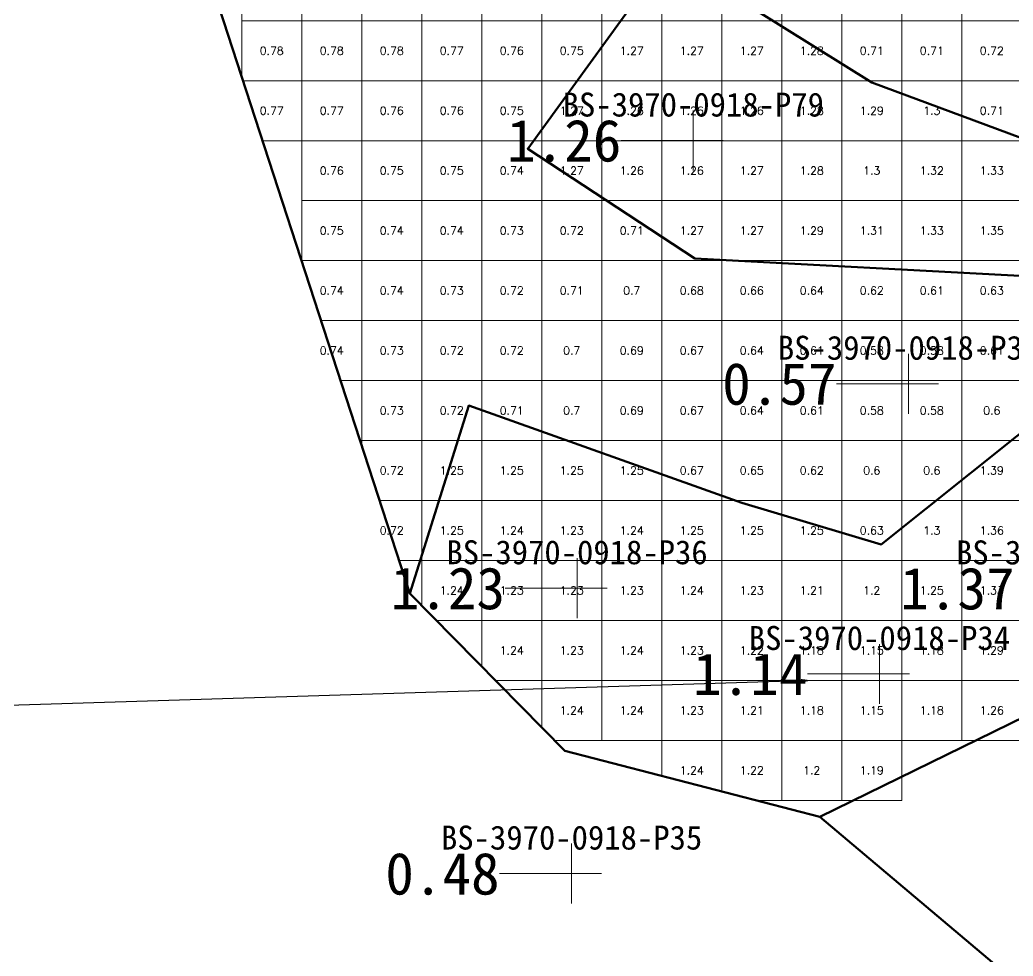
# Model space of a CAD drawing. Header units: inches. Extents: x 469796 to 469991, y 4349683 to 4349814.
# Drawn here: x 469861.61 to 469878.16, y 4349713.84 to 4349729.46 of the extents above; entities that cross this region are included whole.
import ezdxf
from ezdxf import colors
from ezdxf.entities.mleader import LeaderData, LeaderLine
from ezdxf.enums import TextEntityAlignment as Align
from ezdxf.math import Vec2, Vec3

# ---------------------------------------------------------------- set-up
doc = ezdxf.new("R2010")
doc.units = ezdxf.units.IN
doc.header["$MEASUREMENT"] = 0
for name, color, linetype, lineweight in [('点', 7, 'Continuous', 0), ('爆区方格网', 7, 'Continuous', 0), ('线条', 7, 'Continuous', 0), ('钻孔', 7, 'Continuous', 0)]:
    doc.layers.add(name, color=color, linetype=linetype, lineweight=lineweight)
doc.styles.add('3dmine_textStyle_1', font='txt.shx', dxfattribs={"height": 1, "bigfont": 'gbcbig.shx'})
doc.styles.add('3dmine_textStyle_2', font='', dxfattribs={"height": 1})
doc.styles.get("Standard").update_dxf_attribs({"font": 'arial.ttf'})
doc.styles.get('3dmine_textStyle_2').set_extended_font_data('SimSun-ExtB')

msp = doc.modelspace()

# ---------------------------------------------------------------- hatches: boundary and pattern name
at = {"layer": '钻孔', "linetype": 'Continuous', "lineweight": 0, "true_color": 0x0000ff, "extrusion": (0, 1, 0)}
for points in [[(-469873.83, 3959.854), (-469872.83, 3959.854), (-469872.83, 3972.854), (-469873.83, 3972.854)], [(-469871.892, 3959.783), (-469870.892, 3959.783), (-469870.892, 3972.783), (-469871.892, 3972.783)], [(-469876.931, 3959.508), (-469875.931, 3959.508), (-469875.931, 3972.508), (-469876.931, 3972.508)]]:
    msp.add_hatch(color=5, dxfattribs=at).paths.add_polyline_path(points, flags=0)
at = {"layer": '钻孔', "linetype": 'Continuous', "lineweight": 0, "true_color": 0x00ffff, "extrusion": (0, 1, 0)}
msp.add_hatch(color=4, dxfattribs=at).paths.add_polyline_path([(-469877.416, 3959.762), (-469876.416, 3959.762), (-469876.416, 3972.762), (-469877.416, 3972.762)], flags=0)
at = {"layer": '钻孔', "linetype": 'Continuous', "lineweight": 0, "true_color": 0x808080, "extrusion": (0, 1, 0)}
msp.add_hatch(color=8, dxfattribs=at).paths.add_polyline_path([(-469871.802, 3959.718), (-469870.802, 3959.718), (-469870.802, 3972.718), (-469871.802, 3972.718)], flags=0)

# ---------------------------------------------------------------- linework, layer by layer
at = {"color": 5, "linetype": 'Continuous', "lineweight": 53, "elevation": 3966.246}
msp.add_lwpolyline([(469864.089, 4349732.247), (469868.108, 4349719.891), (469869.089, 4349723.024), (469873.638, 4349721.402), (469875.959, 4349720.708), (469878.965, 4349723.109), (469878.48, 4349725.177), (469872.853, 4349725.479), (469870.07, 4349727.308), (469872.409, 4349730.537), (469875.805, 4349728.411), (469879.019, 4349727.218), (469881.844, 4349730.278)], dxfattribs=at)
at = {"color": 7, "linetype": 'Continuous', "lineweight": 50, "elevation": 3966.246}
for points in [[(469870.07, 4349727.308), (469872.853, 4349725.479), (469872.853, 4349725.479), (469878.48, 4349725.177), (469878.965, 4349723.109), (469875.959, 4349720.708), (469873.638, 4349721.402), (469869.089, 4349723.024), (469868.108, 4349719.891), (469870.688, 4349717.269), (469874.939, 4349716.168), (469879.423, 4349718.362), (469885.99, 4349718.382), (469889.687, 4349721.824), (469886.547, 4349724.255), (469883.926, 4349726.25), (469887.263, 4349728.661), (469890.335, 4349730.966)], [(469881.844, 4349730.278), (469879.019, 4349727.218), (469875.805, 4349728.411), (469872.409, 4349730.537), (469870.07, 4349727.308)]]:
    msp.add_lwpolyline(points, dxfattribs=at)
at = {"color": 1, "linetype": 'Continuous', "lineweight": 50, "true_color": 0xff0000, "elevation": 3966.246}
msp.add_lwpolyline([(469888.869, 4349713.163), (469883.538, 4349714.441), (469880.538, 4349711.441), (469874.939, 4349716.168), (469879.423, 4349718.362), (469885.99, 4349718.382), (469904.397, 4349726.417)], dxfattribs=at)
at = {"layer": '点', "color": 138, "linetype": 'Continuous', "lineweight": 0, "true_color": 0x004c4c}
for points, elevation in [([(469872.83, 4349726.944), (469872.83, 4349727.944)], 3972.854), ([(469873.33, 4349727.444), (469872.33, 4349727.444)], 3972.854), ([(469876.416, 4349722.889), (469876.416, 4349723.889)], 3972.762), ([(469876.916, 4349723.389), (469875.916, 4349723.389)], 3972.762), ([(469870.892, 4349719.479), (469870.892, 4349720.479)], 3972.783), ([(469871.392, 4349719.979), (469870.392, 4349719.979)], 3972.783), ([(469875.931, 4349718.049), (469875.931, 4349719.049)], 3972.508), ([(469876.431, 4349718.549), (469875.431, 4349718.549)], 3972.508), ([(469870.802, 4349714.721), (469870.802, 4349715.721)], 3972.718), ([(469871.302, 4349715.221), (469870.302, 4349715.221)], 3972.718)]:
    msp.add_lwpolyline(points, dxfattribs=dict(at, elevation=elevation))
at = {"layer": '爆区方格网', "color": 4, "linetype": 'Continuous', "lineweight": 0, "true_color": 0x00ffff, "elevation": 3972.193}
for points in [[(469866.304, 4349729.442), (469865.304, 4349729.442), (469865.304, 4349730.442), (469866.304, 4349730.442), (469866.304, 4349729.442)], [(469867.304, 4349729.442), (469866.304, 4349729.442), (469866.304, 4349730.442), (469867.304, 4349730.442), (469867.304, 4349729.442)], [(469868.304, 4349729.442), (469867.304, 4349729.442), (469867.304, 4349730.442), (469868.304, 4349730.442), (469868.304, 4349729.442)], [(469869.304, 4349729.442), (469868.304, 4349729.442), (469868.304, 4349730.442), (469869.304, 4349730.442), (469869.304, 4349729.442)], [(469870.304, 4349729.442), (469869.304, 4349729.442), (469869.304, 4349730.442), (469870.304, 4349730.442), (469870.304, 4349729.442)], [(469871.304, 4349729.442), (469870.304, 4349729.442), (469870.304, 4349730.442), (469871.304, 4349730.442), (469871.304, 4349729.442)], [(469872.304, 4349729.442), (469871.304, 4349729.442), (469871.304, 4349730.442), (469872.304, 4349730.442), (469872.304, 4349729.442)], [(469874.304, 4349729.442), (469873.304, 4349729.442), (469873.304, 4349730.442), (469874.304, 4349730.442), (469874.304, 4349729.442)], [(469875.304, 4349729.442), (469874.304, 4349729.442), (469874.304, 4349730.442), (469875.304, 4349730.442), (469875.304, 4349729.442)], [(469876.304, 4349729.442), (469875.304, 4349729.442), (469875.304, 4349730.442), (469876.304, 4349730.442), (469876.304, 4349729.442)], [(469877.304, 4349729.442), (469876.304, 4349729.442), (469876.304, 4349730.442), (469877.304, 4349730.442), (469877.304, 4349729.442)], [(469878.304, 4349729.442), (469877.304, 4349729.442), (469877.304, 4349730.442), (469878.304, 4349730.442), (469878.304, 4349729.442)], [(469866.304, 4349728.442), (469865.327, 4349728.442), (469865.304, 4349728.512), (469865.304, 4349729.442), (469866.304, 4349729.442), (469866.304, 4349728.442)], [(469867.304, 4349728.442), (469866.304, 4349728.442), (469866.304, 4349729.442), (469867.304, 4349729.442), (469867.304, 4349728.442)], [(469868.304, 4349728.442), (469867.304, 4349728.442), (469867.304, 4349729.442), (469868.304, 4349729.442), (469868.304, 4349728.442)], [(469869.304, 4349728.442), (469868.304, 4349728.442), (469868.304, 4349729.442), (469869.304, 4349729.442), (469869.304, 4349728.442)], [(469870.304, 4349728.442), (469869.304, 4349728.442), (469869.304, 4349729.442), (469870.304, 4349729.442), (469870.304, 4349728.442)], [(469871.304, 4349728.442), (469870.304, 4349728.442), (469870.304, 4349729.442), (469871.304, 4349729.442), (469871.304, 4349728.442)], [(469876.304, 4349728.442), (469875.304, 4349728.442), (469875.304, 4349729.442), (469876.304, 4349729.442), (469876.304, 4349728.442)], [(469877.304, 4349728.442), (469876.304, 4349728.442), (469876.304, 4349729.442), (469877.304, 4349729.442), (469877.304, 4349728.442)], [(469878.304, 4349728.442), (469877.304, 4349728.442), (469877.304, 4349729.442), (469878.304, 4349729.442), (469878.304, 4349728.442)], [(469866.304, 4349727.442), (469865.652, 4349727.442), (469865.327, 4349728.442), (469866.304, 4349728.442), (469866.304, 4349727.442)], [(469867.304, 4349727.442), (469866.304, 4349727.442), (469866.304, 4349728.442), (469867.304, 4349728.442), (469867.304, 4349727.442)], [(469868.304, 4349727.442), (469867.304, 4349727.442), (469867.304, 4349728.442), (469868.304, 4349728.442), (469868.304, 4349727.442)], [(469869.304, 4349727.442), (469868.304, 4349727.442), (469868.304, 4349728.442), (469869.304, 4349728.442), (469869.304, 4349727.442)], [(469870.304, 4349727.442), (469869.304, 4349727.442), (469869.304, 4349728.442), (469870.304, 4349728.442), (469870.304, 4349727.442)], [(469878.304, 4349727.442), (469877.304, 4349727.442), (469877.304, 4349728.442), (469878.304, 4349728.442), (469878.304, 4349727.442)], [(469867.304, 4349726.442), (469866.304, 4349726.442), (469866.304, 4349727.442), (469867.304, 4349727.442), (469867.304, 4349726.442)], [(469868.304, 4349726.442), (469867.304, 4349726.442), (469867.304, 4349727.442), (469868.304, 4349727.442), (469868.304, 4349726.442)], [(469869.304, 4349726.442), (469868.304, 4349726.442), (469868.304, 4349727.442), (469869.304, 4349727.442), (469869.304, 4349726.442)], [(469870.304, 4349726.442), (469869.304, 4349726.442), (469869.304, 4349727.442), (469870.304, 4349727.442), (469870.304, 4349726.442)], [(469867.304, 4349725.442), (469866.304, 4349725.442), (469866.304, 4349726.442), (469867.304, 4349726.442), (469867.304, 4349725.442)], [(469868.304, 4349725.442), (469867.304, 4349725.442), (469867.304, 4349726.442), (469868.304, 4349726.442), (469868.304, 4349725.442)], [(469869.304, 4349725.442), (469868.304, 4349725.442), (469868.304, 4349726.442), (469869.304, 4349726.442), (469869.304, 4349725.442)], [(469870.304, 4349725.442), (469869.304, 4349725.442), (469869.304, 4349726.442), (469870.304, 4349726.442), (469870.304, 4349725.442)], [(469871.304, 4349725.442), (469870.304, 4349725.442), (469870.304, 4349726.442), (469871.304, 4349726.442), (469871.304, 4349725.442)], [(469872.304, 4349725.442), (469871.304, 4349725.442), (469871.304, 4349726.442), (469872.304, 4349726.442), (469872.304, 4349725.442)], [(469867.304, 4349724.442), (469866.628, 4349724.442), (469866.304, 4349725.438), (469866.304, 4349725.442), (469867.304, 4349725.442), (469867.304, 4349724.442)], [(469868.304, 4349724.442), (469867.304, 4349724.442), (469867.304, 4349725.442), (469868.304, 4349725.442), (469868.304, 4349724.442)], [(469869.304, 4349724.442), (469868.304, 4349724.442), (469868.304, 4349725.442), (469869.304, 4349725.442), (469869.304, 4349724.442)], [(469870.304, 4349724.442), (469869.304, 4349724.442), (469869.304, 4349725.442), (469870.304, 4349725.442), (469870.304, 4349724.442)], [(469871.304, 4349724.442), (469870.304, 4349724.442), (469870.304, 4349725.442), (469871.304, 4349725.442), (469871.304, 4349724.442)], [(469872.304, 4349724.442), (469871.304, 4349724.442), (469871.304, 4349725.442), (469872.304, 4349725.442), (469872.304, 4349724.442)], [(469873.304, 4349724.442), (469872.304, 4349724.442), (469872.304, 4349725.442), (469873.304, 4349725.442), (469873.304, 4349724.442)], [(469874.304, 4349724.442), (469873.304, 4349724.442), (469873.304, 4349725.442), (469874.304, 4349725.442), (469874.304, 4349724.442)], [(469875.304, 4349724.442), (469874.304, 4349724.442), (469874.304, 4349725.442), (469875.304, 4349725.442), (469875.304, 4349724.442)], [(469876.304, 4349724.442), (469875.304, 4349724.442), (469875.304, 4349725.442), (469876.304, 4349725.442), (469876.304, 4349724.442)], [(469877.304, 4349724.442), (469876.304, 4349724.442), (469876.304, 4349725.442), (469877.304, 4349725.442), (469877.304, 4349724.442)], [(469878.304, 4349724.442), (469877.304, 4349724.442), (469877.304, 4349725.442), (469878.304, 4349725.442), (469878.304, 4349724.442)], [(469867.304, 4349723.442), (469866.953, 4349723.442), (469866.628, 4349724.442), (469867.304, 4349724.442), (469867.304, 4349723.442)], [(469868.304, 4349723.442), (469867.304, 4349723.442), (469867.304, 4349724.442), (469868.304, 4349724.442), (469868.304, 4349723.442)], [(469869.304, 4349723.442), (469868.304, 4349723.442), (469868.304, 4349724.442), (469869.304, 4349724.442), (469869.304, 4349723.442)], [(469870.304, 4349723.442), (469869.304, 4349723.442), (469869.304, 4349724.442), (469870.304, 4349724.442), (469870.304, 4349723.442)], [(469871.304, 4349723.442), (469870.304, 4349723.442), (469870.304, 4349724.442), (469871.304, 4349724.442), (469871.304, 4349723.442)], [(469872.304, 4349723.442), (469871.304, 4349723.442), (469871.304, 4349724.442), (469872.304, 4349724.442), (469872.304, 4349723.442)], [(469873.304, 4349723.442), (469872.304, 4349723.442), (469872.304, 4349724.442), (469873.304, 4349724.442), (469873.304, 4349723.442)], [(469874.304, 4349723.442), (469873.304, 4349723.442), (469873.304, 4349724.442), (469874.304, 4349724.442), (469874.304, 4349723.442)], [(469875.304, 4349723.442), (469874.304, 4349723.442), (469874.304, 4349724.442), (469875.304, 4349724.442), (469875.304, 4349723.442)], [(469876.304, 4349723.442), (469875.304, 4349723.442), (469875.304, 4349724.442), (469876.304, 4349724.442), (469876.304, 4349723.442)], [(469877.304, 4349723.442), (469876.304, 4349723.442), (469876.304, 4349724.442), (469877.304, 4349724.442), (469877.304, 4349723.442)], [(469878.304, 4349723.442), (469877.304, 4349723.442), (469877.304, 4349724.442), (469878.304, 4349724.442), (469878.304, 4349723.442)], [(469868.304, 4349722.442), (469867.304, 4349722.442), (469867.304, 4349723.442), (469868.304, 4349723.442), (469868.304, 4349722.442)], [(469869.304, 4349722.442), (469868.304, 4349722.442), (469868.304, 4349723.442), (469869.304, 4349723.442), (469869.304, 4349722.442)], [(469870.304, 4349722.442), (469869.304, 4349722.442), (469869.304, 4349723.442), (469870.304, 4349723.442), (469870.304, 4349722.442)], [(469871.304, 4349722.442), (469870.304, 4349722.442), (469870.304, 4349723.442), (469871.304, 4349723.442), (469871.304, 4349722.442)], [(469872.304, 4349722.442), (469871.304, 4349722.442), (469871.304, 4349723.442), (469872.304, 4349723.442), (469872.304, 4349722.442)], [(469873.304, 4349722.442), (469872.304, 4349722.442), (469872.304, 4349723.442), (469873.304, 4349723.442), (469873.304, 4349722.442)], [(469874.304, 4349722.442), (469873.304, 4349722.442), (469873.304, 4349723.442), (469874.304, 4349723.442), (469874.304, 4349722.442)], [(469875.304, 4349722.442), (469874.304, 4349722.442), (469874.304, 4349723.442), (469875.304, 4349723.442), (469875.304, 4349722.442)], [(469876.304, 4349722.442), (469875.304, 4349722.442), (469875.304, 4349723.442), (469876.304, 4349723.442), (469876.304, 4349722.442)], [(469877.304, 4349722.442), (469876.304, 4349722.442), (469876.304, 4349723.442), (469877.304, 4349723.442), (469877.304, 4349722.442)], [(469878.304, 4349722.442), (469877.304, 4349722.442), (469877.304, 4349723.442), (469878.304, 4349723.442), (469878.304, 4349722.442)], [(469868.304, 4349721.442), (469867.604, 4349721.442), (469867.304, 4349722.364), (469867.304, 4349722.442), (469868.304, 4349722.442), (469868.304, 4349721.442)], [(469873.304, 4349721.442), (469872.304, 4349721.442), (469872.304, 4349722.442), (469873.304, 4349722.442), (469873.304, 4349721.442)], [(469874.304, 4349721.442), (469873.304, 4349721.442), (469873.304, 4349722.442), (469874.304, 4349722.442), (469874.304, 4349721.442)], [(469875.304, 4349721.442), (469874.304, 4349721.442), (469874.304, 4349722.442), (469875.304, 4349722.442), (469875.304, 4349721.442)], [(469876.304, 4349721.442), (469875.304, 4349721.442), (469875.304, 4349722.442), (469876.304, 4349722.442), (469876.304, 4349721.442)], [(469877.304, 4349721.442), (469876.304, 4349721.442), (469876.304, 4349722.442), (469877.304, 4349722.442), (469877.304, 4349721.442)], [(469868.304, 4349720.442), (469867.929, 4349720.442), (469867.604, 4349721.442), (469868.304, 4349721.442), (469868.304, 4349720.442)], [(469876.304, 4349720.442), (469875.304, 4349720.442), (469875.304, 4349721.442), (469876.304, 4349721.442), (469876.304, 4349720.442)]]:
    msp.add_lwpolyline(points, dxfattribs=at)
at = {"layer": '爆区方格网', "color": 5, "linetype": 'Continuous', "lineweight": 0, "true_color": 0x0000ff, "elevation": 3972.854}
for points in [[(469873.304, 4349729.442), (469872.304, 4349729.442), (469872.304, 4349730.442), (469873.304, 4349730.442), (469873.304, 4349729.442)], [(469872.304, 4349728.442), (469871.304, 4349728.442), (469871.304, 4349729.442), (469872.304, 4349729.442), (469872.304, 4349728.442)], [(469873.304, 4349728.442), (469872.304, 4349728.442), (469872.304, 4349729.442), (469873.304, 4349729.442), (469873.304, 4349728.442)], [(469874.304, 4349728.442), (469873.304, 4349728.442), (469873.304, 4349729.442), (469874.304, 4349729.442), (469874.304, 4349728.442)], [(469875.304, 4349728.442), (469874.304, 4349728.442), (469874.304, 4349729.442), (469875.304, 4349729.442), (469875.304, 4349728.442)], [(469871.304, 4349727.442), (469870.304, 4349727.442), (469870.304, 4349728.442), (469871.304, 4349728.442), (469871.304, 4349727.442)], [(469872.304, 4349727.442), (469871.304, 4349727.442), (469871.304, 4349728.442), (469872.304, 4349728.442), (469872.304, 4349727.442)], [(469873.304, 4349727.442), (469872.304, 4349727.442), (469872.304, 4349728.442), (469873.304, 4349728.442), (469873.304, 4349727.442)], [(469874.304, 4349727.442), (469873.304, 4349727.442), (469873.304, 4349728.442), (469874.304, 4349728.442), (469874.304, 4349727.442)], [(469875.304, 4349727.442), (469874.304, 4349727.442), (469874.304, 4349728.442), (469875.304, 4349728.442), (469875.304, 4349727.442)], [(469876.304, 4349727.442), (469875.304, 4349727.442), (469875.304, 4349728.442), (469876.304, 4349728.442), (469876.304, 4349727.442)], [(469877.304, 4349727.442), (469876.304, 4349727.442), (469876.304, 4349728.442), (469877.304, 4349728.442), (469877.304, 4349727.442)], [(469871.304, 4349726.442), (469870.304, 4349726.442), (469870.304, 4349727.442), (469871.304, 4349727.442), (469871.304, 4349726.442)], [(469872.304, 4349726.442), (469871.304, 4349726.442), (469871.304, 4349727.442), (469872.304, 4349727.442), (469872.304, 4349726.442)], [(469873.304, 4349726.442), (469872.304, 4349726.442), (469872.304, 4349727.442), (469873.304, 4349727.442), (469873.304, 4349726.442)], [(469874.304, 4349726.442), (469873.304, 4349726.442), (469873.304, 4349727.442), (469874.304, 4349727.442), (469874.304, 4349726.442)], [(469875.304, 4349726.442), (469874.304, 4349726.442), (469874.304, 4349727.442), (469875.304, 4349727.442), (469875.304, 4349726.442)], [(469876.304, 4349726.442), (469875.304, 4349726.442), (469875.304, 4349727.442), (469876.304, 4349727.442), (469876.304, 4349726.442)], [(469877.304, 4349726.442), (469876.304, 4349726.442), (469876.304, 4349727.442), (469877.304, 4349727.442), (469877.304, 4349726.442)], [(469878.304, 4349726.442), (469877.304, 4349726.442), (469877.304, 4349727.442), (469878.304, 4349727.442), (469878.304, 4349726.442)], [(469873.304, 4349725.442), (469872.304, 4349725.442), (469872.304, 4349726.442), (469873.304, 4349726.442), (469873.304, 4349725.442)], [(469874.304, 4349725.442), (469873.304, 4349725.442), (469873.304, 4349726.442), (469874.304, 4349726.442), (469874.304, 4349725.442)], [(469875.304, 4349725.442), (469874.304, 4349725.442), (469874.304, 4349726.442), (469875.304, 4349726.442), (469875.304, 4349725.442)], [(469876.304, 4349725.442), (469875.304, 4349725.442), (469875.304, 4349726.442), (469876.304, 4349726.442), (469876.304, 4349725.442)], [(469877.304, 4349725.442), (469876.304, 4349725.442), (469876.304, 4349726.442), (469877.304, 4349726.442), (469877.304, 4349725.442)], [(469878.304, 4349725.442), (469877.304, 4349725.442), (469877.304, 4349726.442), (469878.304, 4349726.442), (469878.304, 4349725.442)], [(469869.304, 4349721.442), (469868.304, 4349721.442), (469868.304, 4349722.442), (469869.304, 4349722.442), (469869.304, 4349721.442)], [(469870.304, 4349721.442), (469869.304, 4349721.442), (469869.304, 4349722.442), (469870.304, 4349722.442), (469870.304, 4349721.442)], [(469871.304, 4349721.442), (469870.304, 4349721.442), (469870.304, 4349722.442), (469871.304, 4349722.442), (469871.304, 4349721.442)], [(469872.304, 4349721.442), (469871.304, 4349721.442), (469871.304, 4349722.442), (469872.304, 4349722.442), (469872.304, 4349721.442)], [(469878.304, 4349721.442), (469877.304, 4349721.442), (469877.304, 4349722.442), (469878.304, 4349722.442), (469878.304, 4349721.442)], [(469869.304, 4349720.442), (469868.304, 4349720.442), (469868.304, 4349721.442), (469869.304, 4349721.442), (469869.304, 4349720.442)], [(469870.304, 4349720.442), (469869.304, 4349720.442), (469869.304, 4349721.442), (469870.304, 4349721.442), (469870.304, 4349720.442)], [(469871.304, 4349720.442), (469870.304, 4349720.442), (469870.304, 4349721.442), (469871.304, 4349721.442), (469871.304, 4349720.442)], [(469872.304, 4349720.442), (469871.304, 4349720.442), (469871.304, 4349721.442), (469872.304, 4349721.442), (469872.304, 4349720.442)], [(469873.304, 4349720.442), (469872.304, 4349720.442), (469872.304, 4349721.442), (469873.304, 4349721.442), (469873.304, 4349720.442)], [(469874.304, 4349720.442), (469873.304, 4349720.442), (469873.304, 4349721.442), (469874.304, 4349721.442), (469874.304, 4349720.442)], [(469875.304, 4349720.442), (469874.304, 4349720.442), (469874.304, 4349721.442), (469875.304, 4349721.442), (469875.304, 4349720.442)], [(469877.304, 4349720.442), (469876.304, 4349720.442), (469876.304, 4349721.442), (469877.304, 4349721.442), (469877.304, 4349720.442)], [(469878.304, 4349720.442), (469877.304, 4349720.442), (469877.304, 4349721.442), (469878.304, 4349721.442), (469878.304, 4349720.442)], [(469869.304, 4349719.442), (469868.55, 4349719.442), (469868.304, 4349719.692), (469868.304, 4349720.442), (469869.304, 4349720.442), (469869.304, 4349719.442)], [(469870.304, 4349719.442), (469869.304, 4349719.442), (469869.304, 4349720.442), (469870.304, 4349720.442), (469870.304, 4349719.442)], [(469871.304, 4349719.442), (469870.304, 4349719.442), (469870.304, 4349720.442), (469871.304, 4349720.442), (469871.304, 4349719.442)], [(469872.304, 4349719.442), (469871.304, 4349719.442), (469871.304, 4349720.442), (469872.304, 4349720.442), (469872.304, 4349719.442)], [(469873.304, 4349719.442), (469872.304, 4349719.442), (469872.304, 4349720.442), (469873.304, 4349720.442), (469873.304, 4349719.442)], [(469874.304, 4349719.442), (469873.304, 4349719.442), (469873.304, 4349720.442), (469874.304, 4349720.442), (469874.304, 4349719.442)], [(469875.304, 4349719.442), (469874.304, 4349719.442), (469874.304, 4349720.442), (469875.304, 4349720.442), (469875.304, 4349719.442)], [(469876.304, 4349719.442), (469875.304, 4349719.442), (469875.304, 4349720.442), (469876.304, 4349720.442), (469876.304, 4349719.442)], [(469877.304, 4349719.442), (469876.304, 4349719.442), (469876.304, 4349720.442), (469877.304, 4349720.442), (469877.304, 4349719.442)], [(469878.304, 4349719.442), (469877.304, 4349719.442), (469877.304, 4349720.442), (469878.304, 4349720.442), (469878.304, 4349719.442)], [(469870.304, 4349718.442), (469869.534, 4349718.442), (469869.304, 4349718.676), (469869.304, 4349719.442), (469870.304, 4349719.442), (469870.304, 4349718.442)], [(469871.304, 4349718.442), (469870.304, 4349718.442), (469870.304, 4349719.442), (469871.304, 4349719.442), (469871.304, 4349718.442)], [(469872.304, 4349718.442), (469871.304, 4349718.442), (469871.304, 4349719.442), (469872.304, 4349719.442), (469872.304, 4349718.442)], [(469873.304, 4349718.442), (469872.304, 4349718.442), (469872.304, 4349719.442), (469873.304, 4349719.442), (469873.304, 4349718.442)], [(469874.304, 4349718.442), (469873.304, 4349718.442), (469873.304, 4349719.442), (469874.304, 4349719.442), (469874.304, 4349718.442)], [(469875.304, 4349718.442), (469874.304, 4349718.442), (469874.304, 4349719.442), (469875.304, 4349719.442), (469875.304, 4349718.442)], [(469876.304, 4349718.442), (469875.304, 4349718.442), (469875.304, 4349719.442), (469876.304, 4349719.442), (469876.304, 4349718.442)], [(469877.304, 4349718.442), (469876.304, 4349718.442), (469876.304, 4349719.442), (469877.304, 4349719.442), (469877.304, 4349718.442)], [(469878.304, 4349718.442), (469877.304, 4349718.442), (469877.304, 4349719.442), (469878.304, 4349719.442), (469878.304, 4349718.442)], [(469871.304, 4349717.442), (469870.518, 4349717.442), (469870.304, 4349717.66), (469870.304, 4349718.442), (469871.304, 4349718.442), (469871.304, 4349717.442)], [(469872.304, 4349717.442), (469871.304, 4349717.442), (469871.304, 4349718.442), (469872.304, 4349718.442), (469872.304, 4349717.442)], [(469873.304, 4349717.442), (469872.304, 4349717.442), (469872.304, 4349718.442), (469873.304, 4349718.442), (469873.304, 4349717.442)], [(469874.304, 4349717.442), (469873.304, 4349717.442), (469873.304, 4349718.442), (469874.304, 4349718.442), (469874.304, 4349717.442)], [(469875.304, 4349717.442), (469874.304, 4349717.442), (469874.304, 4349718.442), (469875.304, 4349718.442), (469875.304, 4349717.442)], [(469876.304, 4349717.442), (469875.304, 4349717.442), (469875.304, 4349718.442), (469876.304, 4349718.442), (469876.304, 4349717.442)], [(469877.304, 4349717.442), (469876.304, 4349717.442), (469876.304, 4349718.442), (469877.304, 4349718.442), (469877.304, 4349717.442)], [(469878.304, 4349717.442), (469877.304, 4349717.442), (469877.304, 4349718.442), (469878.304, 4349718.442), (469878.304, 4349717.442)], [(469873.304, 4349716.591), (469872.304, 4349716.85), (469872.304, 4349717.442), (469873.304, 4349717.442), (469873.304, 4349716.591)], [(469874.304, 4349716.442), (469873.881, 4349716.442), (469873.304, 4349716.591), (469873.304, 4349717.442), (469874.304, 4349717.442), (469874.304, 4349716.442)], [(469875.304, 4349716.442), (469874.304, 4349716.442), (469874.304, 4349717.442), (469875.304, 4349717.442), (469875.304, 4349716.442)], [(469876.304, 4349716.442), (469875.304, 4349716.442), (469875.304, 4349717.442), (469876.304, 4349717.442), (469876.304, 4349716.442)]]:
    msp.add_lwpolyline(points, dxfattribs=at)
at = {"layer": '线条', "color": 138, "linetype": 'Continuous', "lineweight": 0, "true_color": 0x004c4c}
for points, elevation in [([(469872.83, 4349727.444), (469872.83, 4349727.444), (469872.83, 4349727.444)], 3972.854), ([(469876.416, 4349723.389), (469876.416, 4349723.389), (469876.416, 4349723.389)], 3972.762), ([(469870.892, 4349719.979), (469870.892, 4349719.979), (469870.892, 4349719.979)], 3972.783), ([(469875.931, 4349718.549), (469875.931, 4349718.549), (469875.931, 4349718.549)], 3972.508), ([(469870.802, 4349715.221), (469870.802, 4349715.221), (469870.802, 4349715.221)], 3972.718)]:
    msp.add_lwpolyline(points, dxfattribs=dict(at, elevation=elevation))
at = {"layer": '钻孔', "color": 5, "linetype": 'Continuous', "lineweight": 0, "true_color": 0x0000ff}
for points, elevation in [([(469872.83, 4349727.444), (469871.63, 4349727.444)], 3972.854), ([(469872.83, 4349727.444), (469871.63, 4349727.444)], 3959.854), ([(469870.892, 4349719.979), (469869.692, 4349719.979)], 3972.783), ([(469870.892, 4349719.979), (469869.692, 4349719.979)], 3959.783), ([(469875.931, 4349718.549), (469874.731, 4349718.549)], 3972.508), ([(469875.931, 4349718.549), (469874.731, 4349718.549)], 3959.508)]:
    msp.add_lwpolyline(points, dxfattribs=dict(at, elevation=elevation))
at = {"layer": '钻孔', "color": 4, "linetype": 'Continuous', "lineweight": 0, "true_color": 0x00ffff}
for elevation in [3972.762, 3959.762]:
    msp.add_lwpolyline([(469876.416, 4349723.389), (469875.216, 4349723.389)], dxfattribs=dict(at, elevation=elevation))
at = {"layer": '钻孔', "color": 8, "linetype": 'Continuous', "lineweight": 0, "true_color": 0x808080}
for elevation in [3972.718, 3959.718]:
    msp.add_lwpolyline([(469870.802, 4349715.221), (469869.602, 4349715.221)], dxfattribs=dict(at, elevation=elevation))

# ---------------------------------------------------------------- texts
at = {"color": 4, "linetype": 'Continuous', "lineweight": 0, "true_color": 0x00ffff, "style": '3dmine_textStyle_1'}
for s, p in [('0.78', (469865.804, 4349728.942, 3972.193)), ('0.78', (469866.804, 4349728.942, 3972.193)), ('0.78', (469867.804, 4349728.942, 3972.193)), ('0.77', (469868.804, 4349728.942, 3972.193)), ('0.76', (469869.804, 4349728.942, 3972.193)), ('0.75', (469870.804, 4349728.942, 3972.193)), ('0.71', (469875.804, 4349728.942, 3972.193)), ('0.71', (469876.804, 4349728.942, 3972.193)), ('0.72', (469877.804, 4349728.942, 3972.193)), ('0.77', (469865.804, 4349727.942, 3972.193)), ('0.77', (469866.804, 4349727.942, 3972.193)), ('0.76', (469867.804, 4349727.942, 3972.193)), ('0.76', (469868.804, 4349727.942, 3972.193)), ('0.75', (469869.804, 4349727.942, 3972.193)), ('0.71', (469877.804, 4349727.942, 3972.193)), ('0.76', (469866.804, 4349726.942, 3972.193)), ('0.75', (469867.804, 4349726.942, 3972.193)), ('0.75', (469868.804, 4349726.942, 3972.193)), ('0.74', (469869.804, 4349726.942, 3972.193)), ('0.75', (469866.804, 4349725.942, 3972.193)), ('0.74', (469867.804, 4349725.942, 3972.193)), ('0.74', (469868.804, 4349725.942, 3972.193)), ('0.73', (469869.804, 4349725.942, 3972.193)), ('0.72', (469870.804, 4349725.942, 3972.193)), ('0.71', (469871.804, 4349725.942, 3972.193)), ('0.74', (469866.804, 4349724.942, 3972.193)), ('0.74', (469867.804, 4349724.942, 3972.193)), ('0.73', (469868.804, 4349724.942, 3972.193)), ('0.72', (469869.804, 4349724.942, 3972.193)), ('0.71', (469870.804, 4349724.942, 3972.193)), ('0.7', (469871.804, 4349724.942, 3972.193)), ('0.68', (469872.804, 4349724.942, 3972.193)), ('0.66', (469873.804, 4349724.942, 3972.193)), ('0.64', (469874.804, 4349724.942, 3972.193)), ('0.62', (469875.804, 4349724.942, 3972.193)), ('0.61', (469876.804, 4349724.942, 3972.193)), ('0.63', (469877.804, 4349724.942, 3972.193)), ('0.74', (469866.804, 4349723.942, 3972.193)), ('0.73', (469867.804, 4349723.942, 3972.193)), ('0.72', (469868.804, 4349723.942, 3972.193)), ('0.72', (469869.804, 4349723.942, 3972.193)), ('0.7', (469870.804, 4349723.942, 3972.193)), ('0.69', (469871.804, 4349723.942, 3972.193)), ('0.67', (469872.804, 4349723.942, 3972.193)), ('0.64', (469873.804, 4349723.942, 3972.193)), ('0.61', (469874.804, 4349723.942, 3972.193)), ('0.58', (469875.804, 4349723.942, 3972.193)), ('0.58', (469876.804, 4349723.942, 3972.193)), ('0.61', (469877.804, 4349723.942, 3972.193)), ('0.73', (469867.804, 4349722.942, 3972.193)), ('0.72', (469868.804, 4349722.942, 3972.193)), ('0.71', (469869.804, 4349722.942, 3972.193)), ('0.7', (469870.804, 4349722.942, 3972.193)), ('0.69', (469871.804, 4349722.942, 3972.193)), ('0.67', (469872.804, 4349722.942, 3972.193)), ('0.64', (469873.804, 4349722.942, 3972.193)), ('0.61', (469874.804, 4349722.942, 3972.193)), ('0.58', (469875.804, 4349722.942, 3972.193)), ('0.58', (469876.804, 4349722.942, 3972.193)), ('0.6', (469877.804, 4349722.942, 3972.193)), ('0.72', (469867.804, 4349721.942, 3972.193)), ('0.67', (469872.804, 4349721.942, 3972.193)), ('0.65', (469873.804, 4349721.942, 3972.193)), ('0.62', (469874.804, 4349721.942, 3972.193)), ('0.6', (469875.804, 4349721.942, 3972.193)), ('0.6', (469876.804, 4349721.942, 3972.193)), ('0.72', (469867.804, 4349720.942, 3972.193)), ('0.63', (469875.804, 4349720.942, 3972.193))]:
    msp.add_text(s, height=0.1333, dxfattribs=at).set_placement(p, align=Align.MIDDLE_CENTER)
at = {"color": 5, "linetype": 'Continuous', "lineweight": 0, "true_color": 0x0000ff, "style": '3dmine_textStyle_1'}
for s, p in [('1.27', (469871.804, 4349728.942, 3972.854)), ('1.27', (469872.804, 4349728.942, 3972.854)), ('1.27', (469873.804, 4349728.942, 3972.854)), ('1.28', (469874.804, 4349728.942, 3972.854)), ('1.27', (469870.804, 4349727.942, 3972.854)), ('1.26', (469871.804, 4349727.942, 3972.854)), ('1.26', (469872.804, 4349727.942, 3972.854)), ('1.26', (469873.804, 4349727.942, 3972.854)), ('1.28', (469874.804, 4349727.942, 3972.854)), ('1.29', (469875.804, 4349727.942, 3972.854)), ('1.3', (469876.804, 4349727.942, 3972.854)), ('1.27', (469870.804, 4349726.942, 3972.854)), ('1.26', (469871.804, 4349726.942, 3972.854)), ('1.26', (469872.804, 4349726.942, 3972.854)), ('1.27', (469873.804, 4349726.942, 3972.854)), ('1.28', (469874.804, 4349726.942, 3972.854)), ('1.3', (469875.804, 4349726.942, 3972.854)), ('1.32', (469876.804, 4349726.942, 3972.854)), ('1.33', (469877.804, 4349726.942, 3972.854)), ('1.27', (469872.804, 4349725.942, 3972.854)), ('1.27', (469873.804, 4349725.942, 3972.854)), ('1.29', (469874.804, 4349725.942, 3972.854)), ('1.31', (469875.804, 4349725.942, 3972.854)), ('1.33', (469876.804, 4349725.942, 3972.854)), ('1.35', (469877.804, 4349725.942, 3972.854)), ('1.25', (469868.804, 4349721.942, 3972.854)), ('1.25', (469869.804, 4349721.942, 3972.854)), ('1.25', (469870.804, 4349721.942, 3972.854)), ('1.25', (469871.804, 4349721.942, 3972.854)), ('1.39', (469877.804, 4349721.942, 3972.854)), ('1.25', (469868.804, 4349720.942, 3972.854)), ('1.24', (469869.804, 4349720.942, 3972.854)), ('1.23', (469870.804, 4349720.942, 3972.854)), ('1.24', (469871.804, 4349720.942, 3972.854)), ('1.25', (469872.804, 4349720.942, 3972.854)), ('1.25', (469873.804, 4349720.942, 3972.854)), ('1.25', (469874.804, 4349720.942, 3972.854)), ('1.3', (469876.804, 4349720.942, 3972.854)), ('1.36', (469877.804, 4349720.942, 3972.854)), ('1.24', (469868.804, 4349719.942, 3972.854)), ('1.23', (469869.804, 4349719.942, 3972.854)), ('1.23', (469870.804, 4349719.942, 3972.854)), ('1.23', (469871.804, 4349719.942, 3972.854)), ('1.24', (469872.804, 4349719.942, 3972.854)), ('1.23', (469873.804, 4349719.942, 3972.854)), ('1.21', (469874.804, 4349719.942, 3972.854)), ('1.2', (469875.804, 4349719.942, 3972.854)), ('1.25', (469876.804, 4349719.942, 3972.854)), ('1.33', (469877.804, 4349719.942, 3972.854)), ('1.24', (469869.804, 4349718.942, 3972.854)), ('1.23', (469870.804, 4349718.942, 3972.854)), ('1.24', (469871.804, 4349718.942, 3972.854)), ('1.23', (469872.804, 4349718.942, 3972.854)), ('1.22', (469873.804, 4349718.942, 3972.854)), ('1.18', (469874.804, 4349718.942, 3972.854)), ('1.15', (469875.804, 4349718.942, 3972.854)), ('1.18', (469876.804, 4349718.942, 3972.854)), ('1.29', (469877.804, 4349718.942, 3972.854)), ('1.24', (469870.804, 4349717.942, 3972.854)), ('1.24', (469871.804, 4349717.942, 3972.854)), ('1.23', (469872.804, 4349717.942, 3972.854)), ('1.21', (469873.804, 4349717.942, 3972.854)), ('1.18', (469874.804, 4349717.942, 3972.854)), ('1.15', (469875.804, 4349717.942, 3972.854)), ('1.18', (469876.804, 4349717.942, 3972.854)), ('1.26', (469877.804, 4349717.942, 3972.854)), ('1.24', (469872.804, 4349716.942, 3972.854)), ('1.22', (469873.804, 4349716.942, 3972.854)), ('1.2', (469874.804, 4349716.942, 3972.854)), ('1.19', (469875.804, 4349716.942, 3972.854))]:
    msp.add_text(s, height=0.1333, dxfattribs=at).set_placement(p, align=Align.MIDDLE_CENTER)
at = {"layer": '钻孔', "color": 138, "linetype": 'Continuous', "lineweight": 0, "true_color": 0x004c4c, "style": '3dmine_textStyle_2'}
for s, p in [('BS-3970-0918-P79', (469872.83, 4349727.844, 3972.854)), ('BS-3970-0918-P37', (469876.416, 4349723.789, 3972.762)), ('BS-3970-0918-P36', (469870.892, 4349720.379, 3972.783)), ('BS-3970-0918-P34', (469875.931, 4349718.949, 3972.508)), ('BS-3970-0918-P35', (469870.802, 4349715.621, 3972.718))]:
    msp.add_text(s, height=0.4, dxfattribs=at).set_placement(p, align=Align.CENTER)
at = {"layer": '钻孔', "color": 5, "linetype": 'Continuous', "lineweight": 0, "true_color": 0x0000ff, "style": '3dmine_textStyle_2'}
for s, p in [('1.26', (469871.63, 4349727.444, 3966.354)), ('1.23', (469869.692, 4349719.979, 3966.283)), ('1.37', (469878.184, 4349719.976, 3966.108)), ('1.14', (469874.731, 4349718.549, 3966.008))]:
    msp.add_text(s, height=0.7, dxfattribs=at).set_placement(p, align=Align.MIDDLE_RIGHT)
at = {"layer": '钻孔', "color": 4, "linetype": 'Continuous', "lineweight": 0, "true_color": 0x00ffff, "style": '3dmine_textStyle_2'}
msp.add_text('0.57', height=0.7, dxfattribs=at).set_placement((469875.216, 4349723.389, 3966.262), align=Align.MIDDLE_RIGHT)
at = {"layer": '钻孔', "color": 5, "linetype": 'Continuous', "lineweight": 0, "style": '3dmine_textStyle_2'}
msp.add_text('BS-3970-0918-P33', height=0.4, dxfattribs=at).set_placement((469879.384, 4349720.376, 3972.608), align=Align.CENTER)
at = {"layer": '钻孔', "color": 8, "linetype": 'Continuous', "lineweight": 0, "true_color": 0x808080, "style": '3dmine_textStyle_2'}
msp.add_text('0.48', height=0.7, dxfattribs=at).set_placement((469869.602, 4349715.221, 3966.218), align=Align.MIDDLE_RIGHT)

# ---------------------------------------------------------------- leaders
ml = msp.add_multileader_mtext('Standard')
ml.set_content('1{\\f宋体|b0|i0|c134|p2;号矿块}', color=256)
ml.set_leader_properties()
ml.build(insert=Vec2(0, 0))
ml.multileader.update_dxf_attribs({"dogleg_length": 0.36, "arrow_head_size": 0.18})
ctx = ml.context
ctx.base_point, ctx.char_height, ctx.arrow_head_size, ctx.landing_gap_size, ctx.plane_origin = Vec3(469833.272, 4349717.543, 3972.854), 2.5, 0.18, 0.09, Vec3(469874.804, 4349718.442, 3972.854)
notes = []
notes.append((ctx, [(0, (1, 1, 0), (469845.961, 4349717.543, 3972.854), (-1, 0), 0.36, [(0, [(469874.804, 4349718.442, 3972.854)], 256, [])])]))
ctx.mtext.insert, ctx.mtext.flow_direction = Vec3(469833.362, 4349718.975, 3972.854), 5
ml = msp.add_multileader_mtext('Standard')
ml.set_content('{\\f宋体|b0|i0|c134|p2;缺工程区域，等待剥离样结果出来后再进行采剥}', color=256)
ml.set_leader_properties()
ml.build(insert=Vec2(0, 0))
ml.multileader.update_dxf_attribs({"dogleg_length": 0.36, "arrow_head_size": 0.18})
ctx = ml.context
ctx.base_point, ctx.char_height, ctx.arrow_head_size, ctx.landing_gap_size, ctx.plane_origin = Vec3(469796.274, 4349684.357), 2.5, 0.18, 0.09, Vec3(469897.204, 4349718.881)
notes.append((ctx, [(0, (1, 1, 0), (469871.493, 4349684.357), (-1, 0), 0.36, [(0, [(469897.204, 4349718.881)], 256, [])])]))
ctx.mtext.insert, ctx.mtext.flow_direction = Vec3(469796.364, 4349685.795), 5
for ctx, leaders in notes:
    for number, flags, end, landing, length, lines in leaders:
        leader = LeaderData()
        leader.index, (leader.has_last_leader_line, leader.has_dogleg_vector, leader.attachment_direction) = number, flags
        leader.last_leader_point, leader.dogleg_vector, leader.dogleg_length = Vec3(end), Vec3(landing), length
        for number, points, colour, breaks in lines:
            line = LeaderLine()
            line.index, line.vertices, line.color, line.breaks = number, Vec3.list(points), colors.encode_raw_color(colour), breaks
            leader.lines.append(line)
        ctx.leaders.append(leader)

doc.saveas('drawing.dxf')
